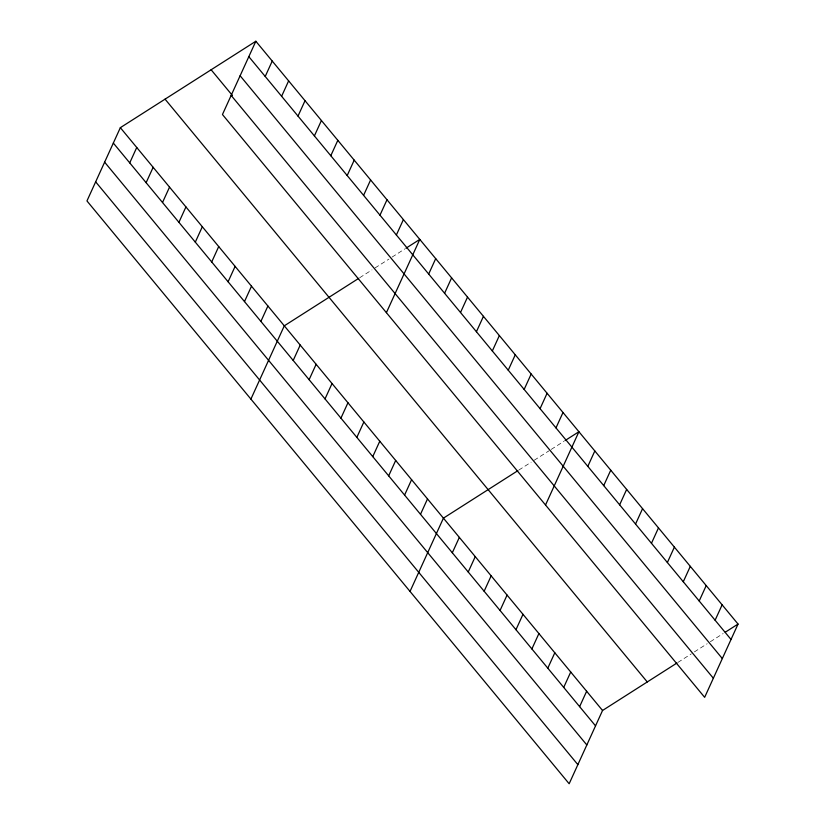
<?xml version="1.0" encoding="UTF-8"?>
<svg xmlns="http://www.w3.org/2000/svg" width="825" height="825" viewBox="0 0 825 825"><rect width="100%" height="100%" fill="white"/><g stroke="black" fill="none" stroke-linecap="round" stroke-linejoin="round"><path stroke-width="0.62" stroke-dasharray="4.12 3.09" d="M359.721 277.716L372.003 269.878M375.076 267.919L388.915 259.102M392.112 257.06L404.879 248.913M518.853 470.044L531.135 462.206M534.208 460.247L549.11 450.749M551.234 449.388L564.011 441.241M677.975 662.372L691.278 653.885M694.392 651.894L707.169 643.748M710.366 641.716L723.133 633.569"/><path stroke-width="1.24" d="M255.843 41.25L222.451 114.52L704.653 697.331L738.045 624.061L255.843 41.25L120.347 127.669L86.955 200.939L569.157 783.75L602.549 710.48L676.954 663.022M129.731 162.886L136.744 147.479M146.118 182.696L153.141 167.3M162.515 202.517L169.537 187.11M178.912 222.327L185.934 206.931M265.217 76.467L272.229 61.071M195.308 242.148L202.321 226.741M281.614 96.288L288.626 80.881M211.705 261.958L218.718 246.562M298 116.098L305.023 100.702M228.092 281.779L235.115 266.372M314.397 135.919L321.42 120.512M244.489 301.589L251.512 286.192M330.794 155.729L337.817 140.333M260.886 321.41L267.908 306.003M347.191 175.55L354.203 160.143M250.903 399.094L284.295 325.823L358.7 278.365M363.588 195.36L370.6 179.963M293.195 360.453L300.218 345.056M379.974 215.181L386.997 199.774M309.107 379.686L316.13 364.289M396.371 234.991L403.394 219.594M325.019 398.918L332.042 383.522M386.399 312.675L419.791 239.405L405.952 248.232M340.931 418.151L347.954 402.755M428.68 274.044L435.703 258.637M356.843 437.384L363.866 421.988M444.593 293.277L451.615 277.87M372.756 456.617L379.778 441.22M460.505 312.51L467.528 297.103M388.668 475.85L395.691 460.453M476.417 331.743L483.44 316.336M404.58 495.082L411.603 479.686M492.329 350.976L499.352 335.569M420.492 514.315L427.515 498.919M508.241 370.208L515.264 354.802M410.035 591.422L443.427 518.152L517.822 470.693M524.153 389.441L531.176 374.034M452.317 552.781L459.339 537.384M540.066 408.674L547.088 393.267M468.229 572.014L475.252 556.617M555.978 427.907L563.001 412.5M484.141 591.247L491.164 575.85M545.521 505.003L578.913 431.733L565.073 440.56M500.053 610.479L507.076 595.083M587.812 466.373L594.825 450.966M515.965 629.712L522.988 614.316M603.725 485.595L610.737 470.198M531.888 648.945L538.9 633.548M619.637 504.828L626.649 489.431M547.8 668.178L554.812 652.781M635.549 524.061L642.562 508.664M563.712 687.411L570.725 672.014M651.461 543.293L658.474 527.897M579.624 706.643L586.637 691.247M667.373 562.526L674.386 547.13M683.286 581.759L690.298 566.363M699.198 600.992L706.21 585.595M715.11 620.225L722.133 604.828M725.268 632.208L738.045 624.061M248.82 56.647L731.022 639.458M240.116 75.745L722.318 658.556M211.128 69.764L232.444 95.525M231.155 95.422L713.347 678.232M165.062 99.155L647.264 681.955M120.347 127.669L602.549 710.48M113.334 143.065L595.537 725.876M104.631 162.164L586.833 744.975M95.659 181.84L577.861 764.651"/></g></svg>
